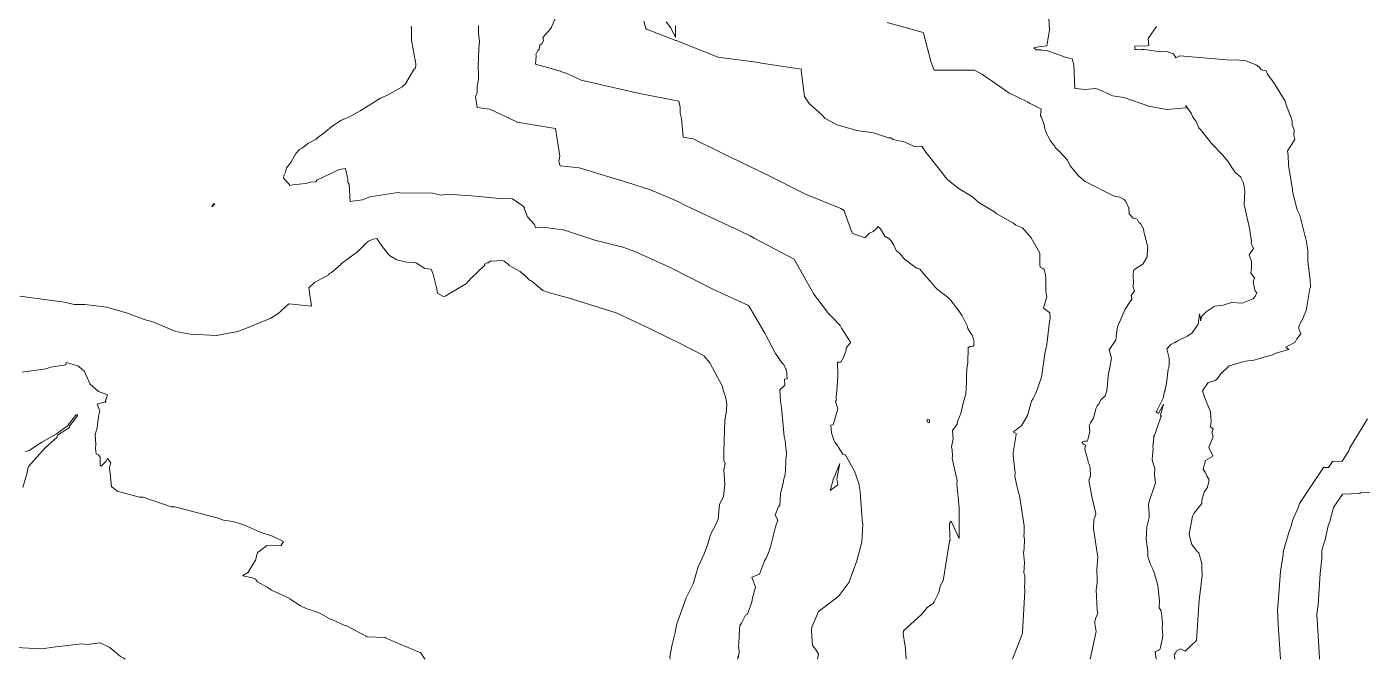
# Model space of a CAD drawing. Header units: metres. Extents: x 809241 to 811075, y 9156873 to 9158251.
# Drawn here: x 809523.2 to 809903.2, y 9156874.9 to 9157054.8 of the extents above; entities that cross this region are included whole.
import ezdxf

# ---------------------------------------------------------------- set-up
doc = ezdxf.new("R2010")
doc.units = ezdxf.units.M
doc.layers.add('C-TOPO-MAJR', color=9, linetype='Continuous')

msp = doc.modelspace()

# ---------------------------------------------------------------- linework, layer by layer
at = {"layer": 'C-TOPO-MAJR', "color": 9, "linetype": 'Continuous', "lineweight": 5}
for points, elevation in [([(809844.54, 9156874.91), (809844.28, 9156877.1), (809845.55, 9156877.59), (809846.35, 9156880.92), (809846.45, 9156881.79), (809846.27, 9156883.65), (809846.37, 9156885.06), (809846.08, 9156887.94), (809845.82, 9156888.92), (809845.36, 9156889.56), (809845.41, 9156889.96), (809845.46, 9156891.41), (809844.96, 9156895.86), (809844.66, 9156897.31), (809844, 9156899.48), (809843.57, 9156900.58), (809842.91, 9156901.9), (809842.27, 9156903.84), (809842.19, 9156904.13), (809842.18, 9156905.54), (809841.72, 9156909.09), (809841.89, 9156912.61), (809842.55, 9156915.26), (809842.57, 9156916.49), (809842.35, 9156918.66), (809842.47, 9156919.54), (809844.2, 9156924.85), (809844.29, 9156924.99), (809844.07, 9156927.38), (809844.13, 9156929.12), (809843.45, 9156931.28), (809843.4, 9156931.74), (809843.64, 9156934.98), (809843.59, 9156935.32), (809843.86, 9156937.87), (809843.86, 9156938.08), (809843.8, 9156938.21), (809843.85, 9156938.21), (809843.78, 9156938.48), (809843.95, 9156938.39), (809845.69, 9156943.19), (809845.78, 9156943.74), (809846.04, 9156943.93), (809845.75, 9156944.33), (809846.6, 9156947.42), (809845.23, 9156944.77), (809844.69, 9156945.15), (809844.48, 9156945.14), (809844.52, 9156945.36), (809844.61, 9156945.34), (809846.5, 9156949.19), (809846.85, 9156951.03), (809847.04, 9156951.35), (809847.08, 9156951.73), (809847.48, 9156953.37), (809847.98, 9156957.44), (809848.11, 9156957.82), (809848.21, 9156958.67), (809848.24, 9156960.57), (809847.55, 9156963.18), (809848.72, 9156964.47), (809849.83, 9156965.02), (809850, 9156964.99), (809850.56, 9156965.48), (809853.56, 9156966.86), (809854.75, 9156967.77), (809856.51, 9156970.25), (809856.88, 9156973.18), (809857.05, 9156972.22), (809857.17, 9156972.17), (809857.16, 9156971.16), (809857.53, 9156972.48), (809858.77, 9156973.71), (809861.07, 9156975.24), (809861.25, 9156975.33), (809863.56, 9156975.63), (809865.96, 9156976.34), (809868.87, 9156976.21), (809869.26, 9156976.26), (809872.14, 9156977.39), (809872.7, 9156978.05), (809873.14, 9156979.24), (809872.73, 9156979.61), (809872.13, 9156982.23), (809872.51, 9156983.4), (809871.41, 9156984.73), (809871.69, 9156986.21), (809871.61, 9156988.03), (809871.03, 9156989.92), (809872.21, 9156991.74), (809871.57, 9156993.19), (809871.64, 9156993.94), (809871.22, 9156995.95), (809871.17, 9156997.03), (809869.55, 9157004.24), (809869.73, 9157008.13), (809869.39, 9157010.44), (809868.84, 9157011.56), (809868.6, 9157011.96), (809866.99, 9157013.33), (809864.83, 9157016.66), (809863.53, 9157018.25), (809860.39, 9157021.47), (809857.1, 9157025.54), (809856.64, 9157025.99), (809855.95, 9157027.84), (809854.98, 9157029.1), (809854.65, 9157029.86), (809854.56, 9157030.03), (809852.98, 9157032.41), (809853.08, 9157031.72), (809847.47, 9157031.26), (809842.45, 9157032.16), (809835.3, 9157034.62), (809832.06, 9157035.17), (809828.01, 9157037.02), (809827.54, 9157037.17), (809827.22, 9157037.24), (809824.43, 9157036.93), (809821.42, 9157037.26), (809821.11, 9157043.98), (809820.61, 9157045.64), (809818.96, 9157046.05), (809813.44, 9157048.01), (809811.78, 9157048.13), (809811.79, 9157048.21), (809810.38, 9157048.22), (809809.79, 9157048.66), (809809.81, 9157048.85), (809811.83, 9157049.19), (809813.38, 9157049.32), (809814.18, 9157053.93), (809813.9, 9157058.92)], 2690), ([(809725.42, 9156874.91), (809725.5, 9156875.25), (809725.69, 9156875.53), (809725.54, 9156875.57), (809725.71, 9156875.77), (809725.92, 9156877), (809725.7, 9156878.93), (809725.79, 9156879.26), (809725.94, 9156883.6), (809726.08, 9156884.52), (809726.58, 9156885.21), (809727.65, 9156887.44), (809728.28, 9156887.78), (809729.48, 9156891.12), (809729.67, 9156892.39), (809730.56, 9156895.44), (809729.5, 9156898.26), (809731.66, 9156899.09), (809733.1, 9156902.92), (809733.54, 9156903.62), (809733.97, 9156904.53), (809734.72, 9156906.54), (809736.2, 9156912.6), (809736.85, 9156914.48), (809736.08, 9156915.92), (809737.02, 9156918.36), (809737.46, 9156918.66), (809737.67, 9156921.93), (809738.42, 9156925.1), (809738.55, 9156926.2), (809738.82, 9156927.03), (809739.1, 9156928.46), (809739.11, 9156931.55), (809739.31, 9156933.37), (809738.96, 9156937.15), (809738.68, 9156938.27), (809737.91, 9156946.54), (809737.62, 9156948.26), (809737.45, 9156951.52), (809738.84, 9156952.86), (809738.85, 9156953.48), (809738.76, 9156953.92), (809738.78, 9156954.55), (809739.55, 9156954.7), (809739.41, 9156955.67), (809739.46, 9156956.4), (809739.26, 9156957.06), (809739.14, 9156957.7), (809739.06, 9156957.63), (809738.59, 9156958.71), (809738.15, 9156959.1), (809736.2, 9156961.89), (809735.22, 9156963.69), (809733.13, 9156967.64), (809728.71, 9156975.27), (809728.52, 9156975.54), (809718.54, 9156980.09), (809706.06, 9156986.37), (809696.17, 9156990.88), (809692.81, 9156992.07), (809684.83, 9156994.12), (809675.86, 9156997), (809675.78, 9156997.02), (809675.74, 9156997.02), (809670.05, 9156997.79), (809667.95, 9156997.61), (809667.62, 9156998.53), (809665.62, 9157000.77), (809664.71, 9157003.22), (809664.76, 9157003.32), (809664.39, 9157003.74), (809661.37, 9157005.88), (809657.62, 9157005.95), (809650.99, 9157006.64), (809642.84, 9157007.22), (809640.95, 9157006.92), (809638.59, 9157007.42), (809629.24, 9157007.55), (809628.85, 9157007.63), (809628.14, 9157007.56), (809620.83, 9157006.42), (809618.71, 9157005.52), (809615.19, 9157005.12), (809614.95, 9157009.97), (809614.55, 9157010.51), (809614.52, 9157011.48), (809613.86, 9157014.47), (809612.09, 9157014.17), (809611.73, 9157014.04), (809605.68, 9157011.13), (809605.43, 9157010.69), (809604, 9157010.61), (809602.49, 9157010.2), (809598.88, 9157009.82), (809597.98, 9157009.63), (809597.8, 9157009.89), (809597.7, 9157010.08), (809596.24, 9157011.76), (809596.34, 9157012.48), (809596.79, 9157013.4), (809597.08, 9157014.67), (809598.29, 9157016.19), (809599.7, 9157018.74), (809600.81, 9157019.91), (809601.62, 9157020.37), (809603.18, 9157021.55), (809605.52, 9157022.77), (809605.96, 9157023.32), (809607.84, 9157024.65), (809610.34, 9157026.68), (809612.71, 9157028.2), (809614.85, 9157029.06), (809618.06, 9157030.85), (809623.86, 9157034.49), (809625.82, 9157035.37), (809629.96, 9157037.66), (809630.97, 9157038.56), (809633.32, 9157042.61), (809633.64, 9157042.9), (809633.86, 9157043.76), (809633.85, 9157044.25), (809633.19, 9157047.88), (809633.16, 9157048.44), (809632.61, 9157050.85), (809632.68, 9157054.44), (809632.59, 9157054.92)], 2740), ([(809748.13, 9156874.91), (809748.44, 9156876.32), (809747.6, 9156877.8), (809746.7, 9156878.79), (809746.48, 9156883.08), (809746.53, 9156884.04), (809748.4, 9156888.47), (809753.93, 9156892.67), (809754.36, 9156893.09), (809757.15, 9156896.8), (809757.22, 9156897.2), (809759.36, 9156902.91), (809760.82, 9156908.19), (809761.02, 9156913.35), (809760.88, 9156914.6), (809760.33, 9156922.6), (809759.88, 9156924.86), (809758.67, 9156928.41), (809756.01, 9156933.17), (809755.38, 9156933.24), (809754.03, 9156935.28), (809753.86, 9156935.66), (809753.08, 9156936.67), (809752.89, 9156937.01), (809752.11, 9156939.34), (809751.99, 9156941.49), (809752.64, 9156941.57), (809753.9, 9156946.1), (809753.32, 9156948.22), (809753.48, 9156948.54), (809753.56, 9156948.74), (809753.52, 9156949), (809753.5, 9156949.1), (809753.51, 9156949.58), (809753.78, 9156952.27), (809753.73, 9156952.46), (809753.96, 9156955.63), (809753.81, 9156959.43), (809754.84, 9156959.44), (809755.53, 9156960.77), (809756.35, 9156962.82), (809756.35, 9156963.51), (809757.35, 9156964.72), (809757.51, 9156964.81), (809757.59, 9156965.05), (809754.97, 9156969.11), (809754.62, 9156969.8), (809752.55, 9156971.99), (809752.04, 9156972.46), (809751.28, 9156973.25), (809747.15, 9156978.73), (809741.52, 9156988.69), (809730.11, 9156994.63), (809729.05, 9156995.29), (809724.11, 9156997.71), (809723.98, 9156997.74), (809710.81, 9157003.84), (809708.06, 9157005.27), (809700.61, 9157008.41), (809694.11, 9157010.48), (809680.35, 9157014.66), (809674.94, 9157015.2), (809674.61, 9157016.45), (809674.83, 9157018.02), (809674.8, 9157018.51), (809673.63, 9157025.85), (809662.68, 9157027.68), (809662.66, 9157027.69), (809662.65, 9157027.7), (809662.64, 9157027.7), (809662.63, 9157027.7), (809654.89, 9157031.38), (809654.18, 9157031.4), (809651.33, 9157031.78), (809650.86, 9157034.91), (809651.14, 9157035.53), (809651.33, 9157036.07), (809651.29, 9157037.81), (809651.42, 9157038.35), (809651.67, 9157039.88), (809651.74, 9157041.45), (809651.65, 9157043.19), (809651.82, 9157048.58), (809651.98, 9157050.58), (809651.69, 9157052.95), (809651.7, 9157055.11)], 2730), ([(809773.41, 9156874.91), (809773.11, 9156878.98), (809773.04, 9156879.06), (809773.04, 9156879.13), (809772.56, 9156882.14), (809772.62, 9156883.01), (809772.62, 9156883.01), (809772.62, 9156883.02), (809777.76, 9156887.69), (809779.34, 9156889.64), (809780.57, 9156890.52), (809781.03, 9156890.78), (809781.34, 9156891.26), (809782.72, 9156893.92), (809783.09, 9156895.68), (809783.93, 9156897.21), (809785.73, 9156908.46), (809785.89, 9156908.76), (809785.89, 9156908.94), (809785.9, 9156909.05), (809785.78, 9156909.45), (809785.68, 9156913.53), (809786.18, 9156914.18), (809788.46, 9156909.25), (809788.46, 9156917.87), (809788.49, 9156918.06), (809787.84, 9156924.67), (809787.92, 9156925.74), (809786.45, 9156932.04), (809786.53, 9156932.72), (809786.49, 9156934.49), (809786.29, 9156935.31), (809786.8, 9156937.57), (809786.64, 9156938.67), (809786.62, 9156939.96), (809787.87, 9156941.77), (809787.96, 9156942.56), (809788.93, 9156944.78), (809789.57, 9156947.72), (809790.35, 9156950.29), (809790.57, 9156953.76), (809790.52, 9156955.35), (809790.63, 9156957.49), (809790.97, 9156959.3), (809790.99, 9156963.38), (809790.95, 9156963.41), (809791.48, 9156963.81), (809792.48, 9156963.99), (809792.65, 9156964.14), (809792.67, 9156965.12), (809792.7, 9156965.3), (809792.13, 9156967.16), (809792.12, 9156967.16), (809792.11, 9156967.16), (809792.11, 9156967.17), (809790.92, 9156968.97), (809790.87, 9156969.4), (809790.82, 9156969.54), (809789.31, 9156972.54), (809788.21, 9156974.26), (809785.8, 9156977.28), (809785.48, 9156977.61), (809785.4, 9156977.73), (809782.23, 9156980.12), (809781.72, 9156980.65), (809780.27, 9156982.34), (809780.27, 9156982.35), (809780.26, 9156982.38), (809780.24, 9156982.43), (809779.13, 9156983.53), (809777.26, 9156985.88), (809776.34, 9156986.09), (809772.87, 9156988.65), (809771.63, 9156990.33), (809770.65, 9156991.03), (809770.56, 9156991.19), (809769.74, 9156992.86), (809769.02, 9156993.97), (809768.47, 9156994.61), (809767.35, 9156995.26), (809766.11, 9156997.36), (809765.43, 9156997.96), (809764.88, 9156997.33), (809764.02, 9156996.6), (809762.97, 9156996.04), (809761.59, 9156994.75), (809760.11, 9156995.35), (809758.66, 9156995.78), (809758.12, 9156996.07), (809757.9, 9156996.42), (809757.82, 9156996.6), (809757.61, 9156996.97), (809757.63, 9156997.08), (809755.93, 9157001.89), (809755.8, 9157002.48), (809754.79, 9157003.07), (809744.73, 9157007.22), (809733.64, 9157012.74), (809721.2, 9157018.7), (809712.79, 9157022.95), (809709.92, 9157023.41), (809709.46, 9157028.71), (809709.13, 9157030.21), (809709.05, 9157031.92), (809708.7, 9157033.62), (809697.55, 9157035.79), (809687.95, 9157037.99), (809680.96, 9157039.59), (809677.31, 9157041.3), (809674.34, 9157042.37), (809667.96, 9157044.11), (809667.98, 9157045.2), (809668.11, 9157046.54), (809668.06, 9157046.87), (809668.61, 9157048.03), (809669.01, 9157048.32), (809669.2, 9157049.58), (809669.83, 9157049.97), (809670.21, 9157050.91), (809670.04, 9157051.75), (809672.2, 9157054.16), (809672.48, 9157054.67), (809673.65, 9157057.39)], 2720), ([(809803.6, 9156874.91), (809806.27, 9156881.75), (809806.48, 9156882.55), (809807.11, 9156894.24), (809807.04, 9156895.51), (809807.17, 9156896.63), (809807.12, 9156898.7), (809806.9, 9156899.5), (809807.08, 9156902.44), (809806.81, 9156905.24), (809806.99, 9156906.33), (809807.08, 9156908.93), (809806.9, 9156909.98), (809806.96, 9156910.81), (809806.93, 9156912.85), (809805.62, 9156921.45), (809805.36, 9156922.24), (809804.33, 9156926.91), (809804.38, 9156927.86), (809803.85, 9156932.86), (809803.86, 9156933.74), (809804.66, 9156938.85), (809804.69, 9156938.97), (809804.68, 9156939.11), (809803.92, 9156939.54), (809803.95, 9156939.65), (809804.34, 9156939.89), (809805.77, 9156941.04), (809806.24, 9156941.3), (809807.91, 9156944.21), (809809.03, 9156948.28), (809809.52, 9156949.05), (809810.13, 9156950.21), (809810.48, 9156951.03), (809811.87, 9156955.1), (809812.83, 9156961.81), (809813.38, 9156964.4), (809814.03, 9156970.17), (809814.28, 9156971.4), (809814.39, 9156971.78), (809814.24, 9156973.4), (809812.42, 9156974.78), (809813.39, 9156978.01), (809813.26, 9156979.11), (809813.12, 9156979.33), (809813.15, 9156983.24), (809813.02, 9156984.28), (809812.62, 9156985.79), (809812.3, 9156986.04), (809811.55, 9156986.42), (809811.46, 9156987.19), (809811.46, 9156990.43), (809808.99, 9156994.75), (809806.49, 9156997.57), (809804.62, 9156998.39), (809803.9, 9156998.92), (809799.01, 9157001.63), (809798.48, 9157002.18), (809794.15, 9157004.72), (809793.98, 9157004.91), (809791.96, 9157006.61), (809788.5, 9157008.71), (809785.89, 9157010.64), (809785, 9157011.54), (809779, 9157019.07), (809777.86, 9157020.81), (809775.86, 9157020.64), (809773.09, 9157021.92), (809769.71, 9157022.69), (809769.06, 9157023.19), (809768.33, 9157023.18), (809764.11, 9157024.57), (809759.31, 9157025.28), (809753.75, 9157026.88), (809750.38, 9157028.68), (809749.62, 9157029.51), (809745.79, 9157032.96), (809744.45, 9157034.91), (809743.5, 9157042.35), (809743.65, 9157042.54), (809743.59, 9157042.75), (809732.21, 9157044.38), (809731.46, 9157044.59), (809719.84, 9157046.14), (809708.22, 9157050.82), (809708.04, 9157050.87), (809707.85, 9157050.89), (809699.52, 9157054.07), (809699.33, 9157054.25), (809699.36, 9157054.28), (809698.73, 9157056.39)], 2710), ([(809705.11, 9157056.2), (809706.43, 9157054.51), (809707.8, 9157051.7), (809707.76, 9157055.06)], 2710), ([(809825.71, 9156874.91), (809827.46, 9156882.78), (809827.09, 9156885.06), (809827.06, 9156885.68), (809827.36, 9156886.74), (809827.89, 9156888), (809827.73, 9156888.96), (809827.42, 9156894.62), (809827.74, 9156896.61), (809827.77, 9156897.71), (809827.64, 9156900.34), (809827.91, 9156903.97), (809826.72, 9156912.01), (809826.74, 9156914.58), (809827.37, 9156916.21), (809827.35, 9156916.34), (809827.35, 9156916.41), (809826.17, 9156921.18), (809825.41, 9156925.89), (809825.86, 9156927.01), (809825.73, 9156929.4), (809825.43, 9156930.27), (809825.17, 9156930.85), (809825.13, 9156931.26), (809824.27, 9156934.67), (809824.4, 9156935.78), (809823.86, 9156936.04), (809823.38, 9156936.66), (809824.1, 9156936.92), (809824.9, 9156936.98), (809825.09, 9156937.33), (809825.65, 9156939.73), (809825.47, 9156941.35), (809825.86, 9156942.14), (809826.67, 9156943.48), (809827.45, 9156946.38), (809827.76, 9156946.97), (809828.22, 9156947.59), (809828.83, 9156948.81), (809829.97, 9156949.78), (809830.48, 9156951.21), (809830.92, 9156956.23), (809831.16, 9156956.8), (809831.86, 9156960.55), (809831.16, 9156962.94), (809832.97, 9156965.52), (809833.26, 9156966.48), (809833.15, 9156966.81), (809833.53, 9156969.47), (809835.72, 9156974.48), (809837.11, 9156976.65), (809837.64, 9156977.33), (809837.44, 9156978.32), (809837.59, 9156978.64), (809838.31, 9156979.57), (809838, 9156980.79), (809837.9, 9156981.11), (809838.03, 9156981.75), (809837.99, 9156984.22), (809838.06, 9156985.37), (809838.2, 9156985.56), (809838.45, 9156985.8), (809840.76, 9156987.29), (809841.96, 9156989.32), (809842.05, 9156991.68), (809842.16, 9156991.7), (809842.08, 9156992.5), (809841.19, 9156995.8), (809841.12, 9156996.03), (809840.94, 9156997.33), (809840.02, 9156998.83), (809839.6, 9156999.11), (809839.08, 9157000.11), (809837.98, 9157000.34), (809836.85, 9157001.62), (809836.77, 9157003.21), (809835.91, 9157005.08), (809835.45, 9157005.62), (809834.21, 9157006.35), (809832.58, 9157006.64), (809824.29, 9157010.77), (809822.54, 9157012.28), (809820.03, 9157015.2), (809819.95, 9157015.43), (809819.25, 9157016.84), (809816.99, 9157019.32), (809816.06, 9157020.16), (809815.79, 9157020.48), (809815.68, 9157020.7), (809815.66, 9157020.9), (809815.39, 9157021.14), (809814.39, 9157022.44), (809814.16, 9157022.94), (809813.39, 9157024.22), (809812.85, 9157025.73), (809812.81, 9157025.84), (809812.7, 9157026.88), (809811.9, 9157029.03), (809811.6, 9157029.46), (809811.76, 9157031.44), (809811.72, 9157031.45), (809808.51, 9157033.09), (809808.37, 9157033.12), (809808.33, 9157033.14), (809808.1, 9157033.32), (809802.62, 9157036), (809802.61, 9157036), (809802.6, 9157036.01), (809797.83, 9157039.35), (809797.27, 9157039.68), (809795.12, 9157041.16), (809792.86, 9157042.4), (809781.33, 9157042.41), (809780.49, 9157044.61), (809778.28, 9157052.99), (809778.22, 9157053.12), (809767.94, 9157055.99)], 2700), ([(809849.82, 9156874.91), (809849.63, 9156876.42), (809850.03, 9156876.57), (809850.22, 9156877.19), (809851.43, 9156877.92), (809852.79, 9156877.19), (809856.01, 9156880.26), (809856.71, 9156891.86), (809857.08, 9156894.01), (809857.6, 9156898.75), (809857.49, 9156901.22), (809857.5, 9156901.29), (809857.47, 9156902.12), (809856.62, 9156905.17), (809856.21, 9156905.57), (809854.57, 9156907.75), (809853.88, 9156910.5), (809854.9, 9156915.61), (809855.23, 9156916.38), (809857.5, 9156919.21), (809857.56, 9156920.12), (809858.17, 9156922.42), (809859.11, 9156923.9), (809859.61, 9156925.91), (809859.49, 9156926.14), (809858.99, 9156926.88), (809858.9, 9156926.95), (809858.91, 9156927.05), (809858.51, 9156928.13), (809857.86, 9156928.95), (809857.88, 9156928.97), (809857.87, 9156928.99), (809858.59, 9156931.48), (809860.58, 9156932.6), (809860.6, 9156932.79), (809859.51, 9156935.14), (809859.51, 9156935.27), (809860.7, 9156938.19), (809860.34, 9156939.4), (809860.76, 9156940.35), (809859.96, 9156941.01), (809860.15, 9156942.56), (809860.01, 9156945.24), (809858.34, 9156949.29), (809857.73, 9156951.28), (809857.92, 9156951.52), (809859.29, 9156953.58), (809861.37, 9156954.19), (809862.01, 9156954.75), (809862.79, 9156955.95), (809865.33, 9156958.37), (809868.82, 9156959.4), (809870.57, 9156959.74), (809872.06, 9156959.83), (809875.53, 9156960.96), (809877.45, 9156961.38), (809878.54, 9156961.92), (809882.25, 9156963.01), (809881.44, 9156963.69), (809884.04, 9156965.1), (809884.53, 9156966.01), (809885.69, 9156967.43), (809884.98, 9156969.18), (809885.73, 9156970.83), (809885.92, 9156970.94), (809887.18, 9156974.08), (809888.28, 9156980.33), (809888.45, 9156980.73), (809888.37, 9156982.85), (809887.65, 9156987.99), (809887.72, 9156991.27), (809887.54, 9156991.74), (809887.33, 9156993.6), (809885.44, 9157001.16), (809884.65, 9157002.76), (809883.31, 9157007.89), (809883.34, 9157008.5), (809882.18, 9157015.45), (809882.07, 9157018.16), (809881.9, 9157019.47), (809883.94, 9157022.69), (809883.69, 9157023.85), (809883.77, 9157025.47), (809883.26, 9157026.77), (809883.24, 9157027.94), (809882.95, 9157028.87), (809881.54, 9157032.61), (809881.27, 9157033.61), (809877.93, 9157039.02), (809877.48, 9157039.51), (809876.16, 9157041.26), (809875.8, 9157042.23), (809874.42, 9157042.56), (809874.08, 9157043), (809873.14, 9157043.86), (809870.03, 9157045.08), (809867.29, 9157045.37), (809865.78, 9157045.31), (809851.21, 9157046.49), (809850.1, 9157045.96), (809849.48, 9157047.04), (809847.58, 9157047.77), (809845.83, 9157047.68), (809841.22, 9157048.33), (809840.3, 9157048.29), (809840.29, 9157048.17), (809838.89, 9157048.27), (809838.88, 9157048.3), (809838.43, 9157048.31), (809838.41, 9157049.24), (809842, 9157049.39), (809842.4, 9157049.43), (809842.26, 9157051.44), (809844.61, 9157054.82)], 2680), ([(809706.25, 9156874.91), (809706.17, 9156875.57), (809706.8, 9156879.16), (809707.67, 9156882.57), (809707.73, 9156883.21), (809708.16, 9156885.02), (809710.81, 9156892.34), (809712.75, 9156896.39), (809712.84, 9156896.62), (809714.2, 9156901.23), (809715.87, 9156904.86), (809716.96, 9156907.76), (809717.5, 9156909.75), (809717.8, 9156910.56), (809719.17, 9156913.01), (809719.86, 9156914.74), (809720.27, 9156919.06), (809721.41, 9156921.08), (809721.8, 9156924.72), (809721.53, 9156928.77), (809721.85, 9156930.58), (809721.47, 9156931.46), (809721.47, 9156933.79), (809721.81, 9156943.12), (809721.86, 9156943.21), (809722.03, 9156944.2), (809722.04, 9156944.66), (809722.14, 9156944.74), (809722.14, 9156944.74), (809722.14, 9156944.76), (809722.37, 9156947.54), (809721.96, 9156949.63), (809721.87, 9156949.83), (809721.31, 9156951.41), (809721.17, 9156952.44), (809717.53, 9156959.21), (809715.94, 9156961.13), (809715.91, 9156961.16), (809708.35, 9156965.13), (809706.48, 9156965.93), (809700, 9156969.14), (809699.96, 9156969.12), (809690.88, 9156973.45), (809677.25, 9156977.69), (809676.81, 9156977.77), (809671.95, 9156979.09), (809671.49, 9156979.19), (809671.09, 9156979.36), (809670.03, 9156979.75), (809667.55, 9156981.9), (809666.55, 9156982.6), (809666.22, 9156982.75), (809664.7, 9156984.21), (809663.94, 9156984.77), (809663.56, 9156985.15), (809660.43, 9156986.93), (809660.25, 9156987.13), (809659.03, 9156988.13), (809658.27, 9156988.34), (809655.64, 9156988.16), (809655.12, 9156988.17), (809654.43, 9156987.65), (809654.06, 9156987.66), (809653.45, 9156987.31), (809653.5, 9156987), (809649.48, 9156983.22), (809648.31, 9156981.75), (809642.22, 9156978.15), (809641.72, 9156978.04), (809640.03, 9156979.04), (809639.77, 9156980.67), (809638.81, 9156984.43), (809638.25, 9156985.81), (809636.41, 9156986.03), (809634.02, 9156987.51), (809633.52, 9156987.7), (809631.36, 9156987.85), (809628.47, 9156988.47), (809626.43, 9156989.7), (809626.28, 9156989.82), (809624.39, 9156992.18), (809622.8, 9156994.52), (809621.71, 9156994.35), (809620.44, 9156993.84), (809619.94, 9156993.43), (809617.36, 9156990.87), (809612.66, 9156987.37), (809612.42, 9156987.12), (809609.85, 9156984.89), (809609.31, 9156984.59), (809609, 9156984.25), (809605.08, 9156982.07), (809603.41, 9156980.58), (809604.18, 9156975.28), (809597.77, 9156976.03), (809594.64, 9156973.15), (809592.4, 9156971.82), (809583.81, 9156968.3), (809582.85, 9156968.01), (809581.02, 9156967.78), (809577.26, 9156967.01), (809569.76, 9156967.4), (809565.59, 9156968.14), (809559.05, 9156970.86), (809556.57, 9156971.53), (809552.13, 9156973.28), (809545.91, 9156975.04), (809539.73, 9156975.8), (809536.69, 9156975.82), (809533.94, 9156976.44), (809521.23, 9156978.13)], 2750), ([(809636.48, 9156874.91), (809635.21, 9156876.82), (809634.78, 9156876.92), (809625.8, 9156880.72), (809625.43, 9156880.92), (809625.17, 9156881.12), (809619.92, 9156881.29), (809619.75, 9156881.49), (809613.93, 9156884.52), (809613.47, 9156884.64), (809610.2, 9156886.12), (809609.68, 9156886.27), (809606.57, 9156887.99), (809603.31, 9156889.15), (809602.82, 9156889.26), (809601.03, 9156890.13), (809598.08, 9156892.04), (809598.05, 9156892.16), (809592.81, 9156894.57), (809591.57, 9156895.43), (809588.8, 9156896.9), (809588.23, 9156897.71), (809587.39, 9156898.08), (809584.61, 9156898.6), (809584.76, 9156898.69), (809585, 9156899), (809585.24, 9156899), (809585.39, 9156899.13), (809586.1, 9156899.6), (809586.13, 9156899.67), (809588.27, 9156903.05), (809588.85, 9156905.3), (809589.29, 9156905.59), (809591.47, 9156907.26), (809595.57, 9156907.22), (809595.53, 9156907.4), (809596.27, 9156908.44), (809593.09, 9156909.91), (809589.62, 9156911.06), (809584.93, 9156913.19), (809581.79, 9156914.1), (809579.18, 9156914.45), (809577.26, 9156915.17), (809565.27, 9156918.26), (809564.28, 9156918.25), (809556.3, 9156921), (809555.29, 9156921.05), (809548.85, 9156922.73), (809547.27, 9156924.08), (809546.72, 9156929.46), (809546.86, 9156930.19), (809547.13, 9156930.75), (809546.19, 9156932.03), (809545.64, 9156931.13), (809544.3, 9156929.83), (809544.07, 9156930.08), (809544.07, 9156932.08), (809544.09, 9156932.43), (809543.56, 9156933.01), (809542.95, 9156933.34), (809542.73, 9156934.85), (809542.8, 9156936.03), (809542.61, 9156938.8), (809543.24, 9156940.7), (809543.59, 9156944.05), (809543.98, 9156945.52), (809543.25, 9156947.5), (809545.52, 9156948.08), (809545.67, 9156947.95), (809545.58, 9156948.57), (809545.67, 9156948.73), (809546.1, 9156950.15), (809543.55, 9156951.08), (809541.17, 9156953.1), (809539.54, 9156956.89), (809537.73, 9156958.33), (809534.37, 9156959.35), (809534.26, 9156958.68), (809530.03, 9156957.97), (809528.56, 9156957.48), (809521.9, 9156956.58)], 2760), ([(809522.1, 9156923.72), (809523.21, 9156927.64), (809523.57, 9156929.5), (809523.7, 9156929.73), (809528.53, 9156935.14), (809531.76, 9156937.99), (809531.87, 9156938.26), (809531.87, 9156938.33), (809531.9, 9156938.38), (809531.91, 9156938.61), (809535.33, 9156940.83), (809535.36, 9156940.94), (809535.37, 9156941.16), (809537.64, 9156944.17), (809537.65, 9156944.33), (809537.44, 9156944.55), (809537.03, 9156944.21), (809534.81, 9156941.34), (809531.67, 9156939), (809527.44, 9156936.66), (809523.87, 9156934.26), (809522.76, 9156934.02)], 2770), ([(809879.9, 9156874.91), (809879.21, 9156884.86), (809879.05, 9156889), (809879.15, 9156889.85), (809879.87, 9156899.84), (809880.62, 9156904.7), (809880.64, 9156905.5), (809882.32, 9156911.21), (809883.04, 9156913.07), (809883.32, 9156914.42), (809884.97, 9156918.02), (809885.27, 9156919.19), (809892.14, 9156929.45), (809893.52, 9156929.48), (809894.67, 9156931.15), (809897.47, 9156931.22), (809899.36, 9156934.16), (809899.59, 9156935.06), (809904.64, 9156943.3)], 2670), ([(809891.01, 9156874.91), (809890.87, 9156876.94), (809890.27, 9156887.76), (809890.58, 9156890.42), (809891.2, 9156899.27), (809891.53, 9156902.73), (809891.65, 9156903.35), (809891.7, 9156905.92), (809892.27, 9156907.84), (809892.51, 9156908.46), (809893.42, 9156912.9), (809893.98, 9156914.13), (809894.99, 9156918.05), (809897.56, 9156921.89), (809902.44, 9156922.01), (809902.64, 9156922.29), (809906.11, 9156922.37)], 2660), ([(809551.13, 9156874.91), (809550.79, 9156875.26), (809549.86, 9156875.68), (809546.82, 9156878.31), (809544.05, 9156879.61), (809540.34, 9156879.12), (809538.78, 9156879.26), (809532.49, 9156878.51), (809531.36, 9156878.49), (809527.44, 9156877.85), (809514.45, 9156878.55)], 2770)]:
    msp.add_lwpolyline(points, dxfattribs=dict(at, elevation=elevation))
for points, elevation in [([(809575.85, 9157003.6), (809576.7, 9157004.38), (809576.23, 9157004.43), (809575.85, 9157003.6)], 2740), ([(809779.38, 9156943.05), (809779.41, 9156942.4), (809779.96, 9156942.18), (809780.02, 9156942.96), (809779.38, 9156943.05)], 2720), ([(809752.67, 9156926.25), (809751.76, 9156922.87), (809753.9, 9156924.56), (809753.63, 9156926.27), (809754.51, 9156930.57), (809752.67, 9156926.25)], 2730)]:
    msp.add_lwpolyline(points, close=True, dxfattribs=dict(at, elevation=elevation))

doc.saveas('drawing.dxf')
